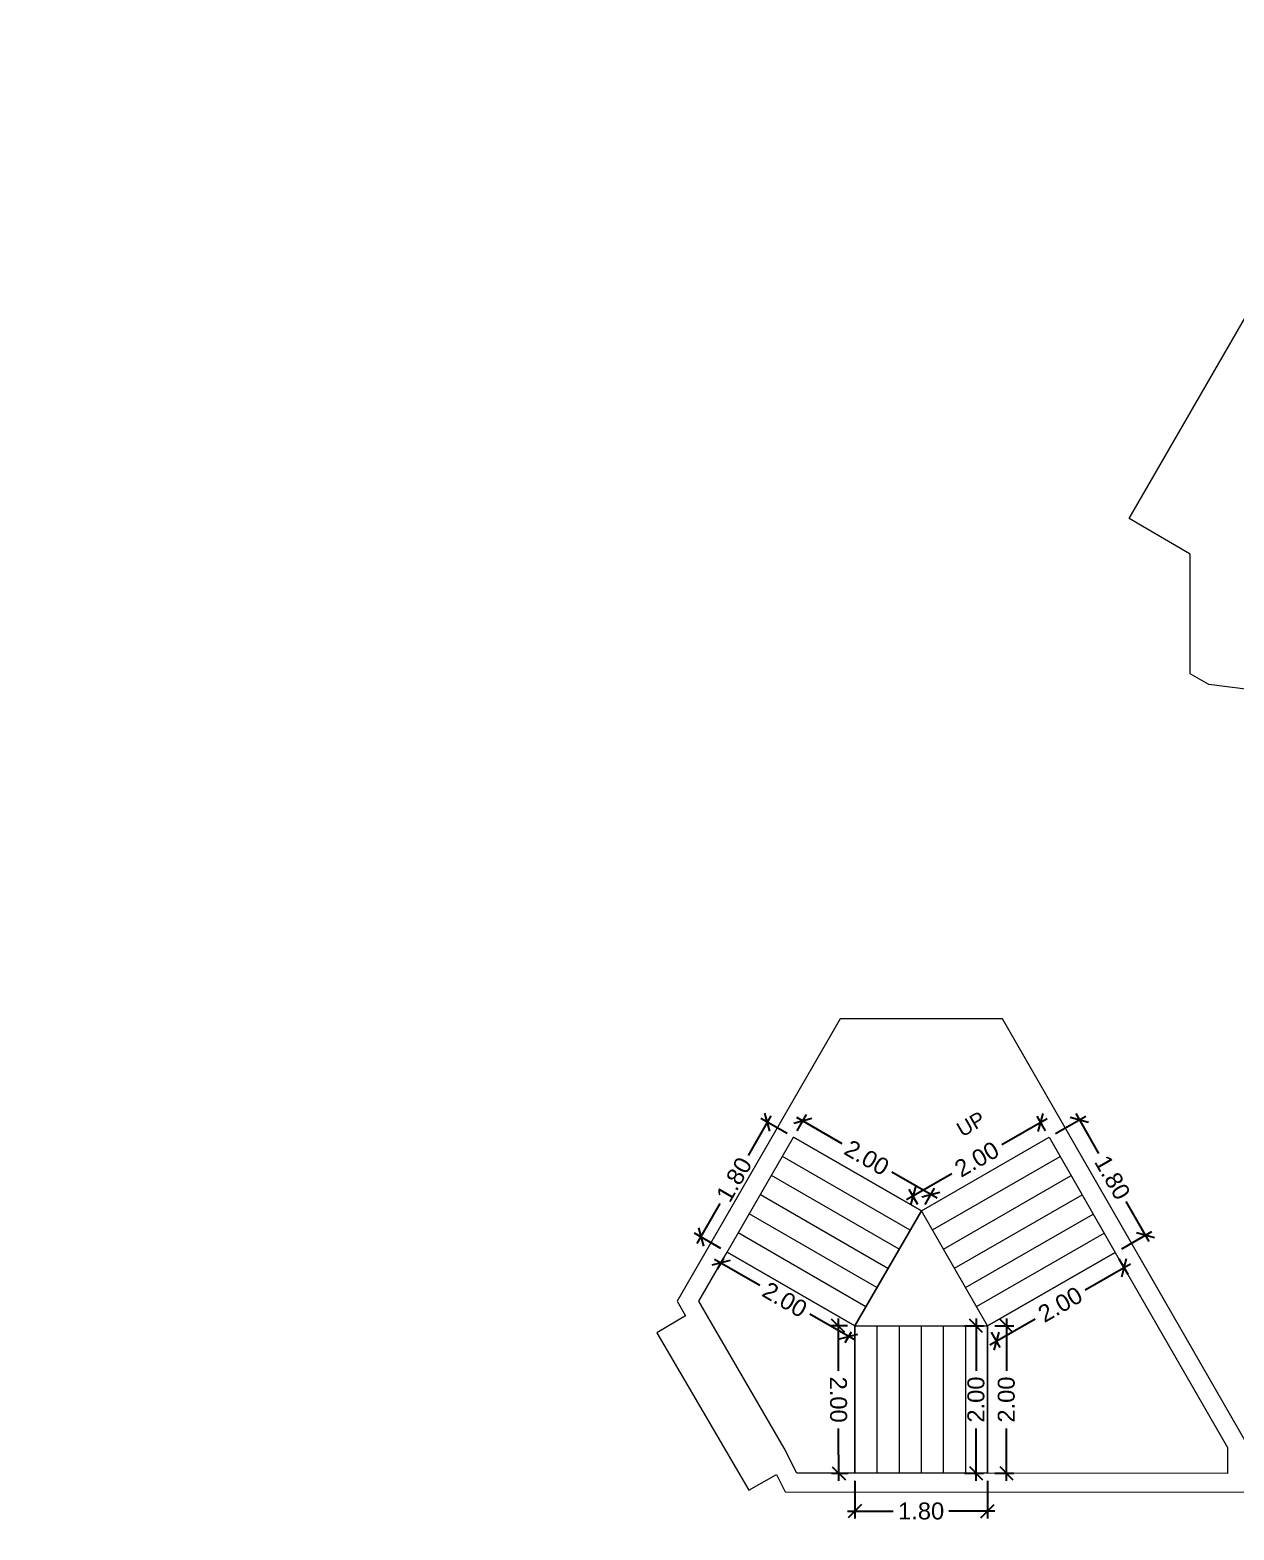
# Model space of a CAD drawing. Header units: metres. Extents: x 256329 to 886268, y -249371 to 355.
# Drawn here: x 285936.81 to 285953.15, y -1280.42 to -1260.07 of the extents above; entities that cross this region are included whole.
import ezdxf

# ---------------------------------------------------------------- set-up
doc = ezdxf.new("R2010")
doc.units = ezdxf.units.M
doc.header["$MEASUREMENT"] = 0
doc.header["$PDMODE"] = 35
doc.linetypes.add('CONTINOUS', pattern=[0])
doc.layers.get('0').update_dxf_attribs({"lineweight": 18})
doc.layers.get('Defpoints').update_dxf_attribs({"lineweight": 20})
doc.layers.add('A_TEXT', color=4, linetype='Continuous', lineweight=0, transparency=0.3)
for name, color, linetype, lineweight in [('BLK_2_FLR_0_STAIR_1', 7, 'Continuous', 0), ('BLK_2_FLR_0_STAIR_1_FLIGHT_1', 7, 'Continuous', 0), ('BLK_2_FLR_0_STAIR_1_FLIGHT_2', 7, 'Continuous', 0), ('BLK_2_FLR_0_STAIR_1_FLIGHT_3', 7, 'Continuous', 0), ('BLK_2_FLR_0_STAIR_1_LANDING_1', 7, 'Continuous', 0), ('BLK_2_FLR_0_STAIR_1_LANDING_2', 7, 'Continuous', 0), ('BLK_2_FLR_0_STAIR_2', 7, 'Continuous', 0)]:
    doc.layers.add(name, color=color, linetype=linetype, lineweight=lineweight)
doc.styles.add('Arial', font='arial.ttf')
doc.styles.get("Standard").update_dxf_attribs({"font": 'arial.ttf'})
doc.dimstyles.new('METRIC DIM', dxfattribs={"dimtxt": 0.23, "dimasz": 0.18, "dimexe": 0.1, "dimexo": 0.1, "dimgap": 0.09, "dimtad": 0, "dimzin": 0, "dimdsep": 46, "dimtxsty": 'Standard', "dimblk": 'OBLIQUE', "dimcen": 0, "dimdle": 0.1, "dimclrd": 147, "dimclre": 147, "dimclrt": 7, "dimadec": 0, "dimazin": 0, "dimtfac": 1, "dimtofl": 0, "dimtmove": 0, "dimatfit": 2, "dimfxl": 0.125, "dimtolj": 1, "dimtzin": 0, "dimarcsym": 0})

# ---------------------------------------------------------------- blocks, each defined once
blk = doc.blocks.new('_Oblique')
at = {"color": 0, "linetype": 'ByBlock', "lineweight": -2}
blk.add_line((-0.5, -0.5), (0.5, 0.5), dxfattribs=at)
blk = doc.blocks.new('*D1051')
at = {"layer": 'BLK_2_FLR_0_STAIR_1_FLIGHT_1', "color": 147, "lineweight": -2, "transparency": 16777216}
for p, q in [((285950.997238, -1274.767272), (285951.307384, -1275.307008)), ((285950.724642, -1275.039247), (285951.133765, -1274.804154)), ((285951.993693, -1276.501364), (285951.683546, -1275.961628)), ((285951.621452, -1276.59993), (285952.030575, -1276.364837))]:
    blk.add_line(p, q, dxfattribs=at)
at = {"layer": 'Defpoints', "color": 0, "linetype": 'CONTINOUS', "transparency": 16777216}
for p in [(285950.637937, -1275.08907, 0.042641), (285951.94387, -1276.41466), (285951.534747, -1276.649753, 0.042641)]:
    blk.add_point(p, dxfattribs=at)
at = {"layer": 'BLK_2_FLR_0_STAIR_1_FLIGHT_1', "color": 147, "linetype": 'CONTINOUS', "lineweight": -2, "transparency": 16777216, "xscale": 0.18, "yscale": 0.18, "zscale": 0.18}
for p, rotation in [((285951.047061, -1274.853976), 119.882813), ((285951.94387, -1276.41466), 299.882813)]:
    blk.add_blockref('_Oblique', p, dxfattribs=dict(at, rotation=rotation))
at = {"layer": 'BLK_2_FLR_0_STAIR_1_FLIGHT_1', "color": 7, "linetype": 'CONTINOUS', "transparency": 16777216, "insert": (285951.495465, -1275.634318), "char_height": 0.23, "attachment_point": 5, "rotation": 299.8828126}
blk.add_mtext('\\A1;1.80', dxfattribs=at)
blk = doc.blocks.new('*D1052')
at = {"layer": 'BLK_2_FLR_0_STAIR_1_FLIGHT_2', "color": 147, "lineweight": -2, "transparency": 16777216}
for p, q in [((285948.000618, -1279.746208), (285948.000434, -1280.258179)), ((285949.800618, -1279.746855), (285949.800434, -1280.258827)), ((285947.90047, -1280.158144), (285948.52297, -1280.158367)), ((285949.90047, -1280.158863), (285949.27797, -1280.158639))]:
    blk.add_line(p, q, dxfattribs=at)
at = {"layer": 'Defpoints', "color": 0, "linetype": 'CONTINOUS', "transparency": 16777216}
for p in [(285948.000654, -1279.646208, 0.042641), (285949.800654, -1279.646855, 0.042641), (285949.80047, -1280.158827)]:
    blk.add_point(p, dxfattribs=at)
at = {"layer": 'BLK_2_FLR_0_STAIR_1_FLIGHT_2', "color": 147, "linetype": 'CONTINOUS', "lineweight": -2, "transparency": 16777216, "xscale": 0.18, "yscale": 0.18, "zscale": 0.18}
for p, rotation in [((285948.00047, -1280.158179), 179.979403), ((285949.80047, -1280.158827), 359.979403)]:
    blk.add_blockref('_Oblique', p, dxfattribs=dict(at, rotation=rotation))
at = {"layer": 'BLK_2_FLR_0_STAIR_1_FLIGHT_2', "color": 7, "linetype": 'CONTINOUS', "transparency": 16777216, "insert": (285948.90047, -1280.158503), "char_height": 0.23, "attachment_point": 5, "rotation": 359.9794033}
blk.add_mtext('\\A1;1.80', dxfattribs=at)
blk = doc.blocks.new('*D1053')
at = {"layer": 'BLK_2_FLR_0_STAIR_1_FLIGHT_3', "color": 147, "lineweight": -2, "transparency": 16777216}
for p, q in [((285947.218531, -1275.001155), (285947.345669, -1274.780037)), ((285947.209132, -1274.816883), (285947.825058, -1275.171027)), ((285949.117674, -1275.914253), (285948.501748, -1275.560109)), ((285948.95369, -1275.998833), (285949.080828, -1275.777716))]:
    blk.add_line(p, q, dxfattribs=at)
at = {"layer": 'Defpoints', "color": 0, "linetype": 'CONTINOUS', "transparency": 16777216}
for p in [(285947.168686, -1275.087847, 0.042641), (285949.030982, -1275.864407), (285948.903845, -1276.085525, 0.042641)]:
    blk.add_point(p, dxfattribs=at)
at = {"layer": 'BLK_2_FLR_0_STAIR_1_FLIGHT_3', "color": 147, "linetype": 'CONTINOUS', "lineweight": -2, "transparency": 16777216, "xscale": 0.18, "yscale": 0.18, "zscale": 0.18}
for p, rotation in [((285947.295824, -1274.866729), 150.102044), ((285949.030982, -1275.864407), 330.102044)]:
    blk.add_blockref('_Oblique', p, dxfattribs=dict(at, rotation=rotation))
at = {"layer": 'BLK_2_FLR_0_STAIR_1_FLIGHT_3', "color": 7, "linetype": 'CONTINOUS', "transparency": 16777216, "insert": (285948.163403, -1275.365568), "char_height": 0.23, "attachment_point": 5, "rotation": 330.1020442}
blk.add_mtext('\\A1;2.00', dxfattribs=at)
blk = doc.blocks.new('*D1054')
at = {"layer": 'BLK_2_FLR_0_STAIR_1_FLIGHT_1', "color": 147, "lineweight": -2, "transparency": 16777216}
for p, q in [((285950.609303, -1274.838528), (285949.993949, -1275.192127)), ((285950.588114, -1275.002365), (285950.472776, -1274.801646)), ((285948.701802, -1275.934629), (285949.317156, -1275.58103)), ((285948.854022, -1275.99882), (285948.738683, -1275.798101))]:
    blk.add_line(p, q, dxfattribs=at)
at = {"layer": 'Defpoints', "color": 0, "linetype": 'CONTINOUS', "transparency": 16777216}
for p in [(285950.522599, -1274.888351), (285950.637937, -1275.08907, 0.042641), (285948.903845, -1276.085525, 0.042641)]:
    blk.add_point(p, dxfattribs=at)
at = {"layer": 'BLK_2_FLR_0_STAIR_1_FLIGHT_1', "color": 147, "linetype": 'CONTINOUS', "lineweight": -2, "transparency": 16777216, "xscale": 0.18, "yscale": 0.18, "zscale": 0.18}
for p, rotation in [((285950.522599, -1274.888351), 29.88281300000001), ((285948.788506, -1275.884806), 209.882813)]:
    blk.add_blockref('_Oblique', p, dxfattribs=dict(at, rotation=rotation))
at = {"layer": 'BLK_2_FLR_0_STAIR_1_FLIGHT_1', "color": 7, "linetype": 'CONTINOUS', "transparency": 16777216, "insert": (285949.655552, -1275.386578), "char_height": 0.23, "attachment_point": 5, "rotation": 29.8828126}
blk.add_mtext('\\A1;2.00', dxfattribs=at)
blk = doc.blocks.new('*D1055')
at = {"layer": 'BLK_2_FLR_0_STAIR_1_LANDING_2', "color": 147, "lineweight": -2, "transparency": 16777216}
for p, q in [((285947.772927, -1277.547227), (285947.776105, -1278.257042)), ((285947.900655, -1277.646656), (285947.673376, -1277.647673)), ((285947.782776, -1279.747424), (285947.779599, -1279.037608)), ((285947.909609, -1279.646855), (285947.68233, -1279.647872))]:
    blk.add_line(p, q, dxfattribs=at)
at = {"layer": 'Defpoints', "color": 0, "linetype": 'CONTINOUS', "transparency": 16777216}
for p in [(285948.000654, -1277.646208, 0.042641), (285947.782329, -1279.647425), (285948.009608, -1279.646407, 0.042641)]:
    blk.add_point(p, dxfattribs=at)
at = {"layer": 'BLK_2_FLR_0_STAIR_1_LANDING_2', "color": 147, "linetype": 'CONTINOUS', "lineweight": -2, "transparency": 16777216, "xscale": 0.18, "yscale": 0.18, "zscale": 0.18}
for p, rotation in [((285947.773375, -1277.647226), 90.256477), ((285947.782329, -1279.647425), 270.256477)]:
    blk.add_blockref('_Oblique', p, dxfattribs=dict(at, rotation=rotation))
at = {"layer": 'BLK_2_FLR_0_STAIR_1_LANDING_2', "color": 7, "linetype": 'CONTINOUS', "transparency": 16777216, "insert": (285947.777852, -1278.647325), "char_height": 0.23, "attachment_point": 5, "rotation": 270.2564771}
blk.add_mtext('\\A1;2.00', dxfattribs=at)
blk = doc.blocks.new('*D1056')
at = {"layer": 'BLK_2_FLR_0_STAIR_1_LANDING_2', "color": 147, "lineweight": -2, "transparency": 16777216}
for p, q in [((285946.098723, -1276.741821), (285946.713137, -1277.096398)), ((285946.218997, -1276.733475), (285946.135352, -1276.878416)), ((285948.003621, -1277.841133), (285947.389207, -1277.486556)), ((285947.950671, -1277.73282), (285947.867025, -1277.877762))]:
    blk.add_line(p, q, dxfattribs=at)
at = {"layer": 'Defpoints', "color": 0, "linetype": 'CONTINOUS', "transparency": 16777216}
for p in [(285946.185335, -1276.791804), (285946.268981, -1276.646863, 0.042641), (285948.000654, -1277.646208, 0.042641)]:
    blk.add_point(p, dxfattribs=at)
at = {"layer": 'BLK_2_FLR_0_STAIR_1_LANDING_2', "color": 147, "linetype": 'CONTINOUS', "lineweight": -2, "transparency": 16777216, "xscale": 0.18, "yscale": 0.18, "zscale": 0.18}
for p, rotation in [((285946.185335, -1276.791804), 150.01084), ((285947.917009, -1277.79115), 330.01084)]:
    blk.add_blockref('_Oblique', p, dxfattribs=dict(at, rotation=rotation))
at = {"layer": 'BLK_2_FLR_0_STAIR_1_LANDING_2', "color": 7, "linetype": 'CONTINOUS', "transparency": 16777216, "insert": (285947.051172, -1277.291477), "char_height": 0.23, "attachment_point": 5, "rotation": 330.0108404}
blk.add_mtext('\\A1;2.00', dxfattribs=at)
blk = doc.blocks.new('*D1057')
at = {"layer": 'BLK_2_FLR_0_STAIR_1_LANDING_1', "color": 147, "lineweight": -2, "transparency": 16777216}
for p, q in [((285951.741046, -1276.808056), (285951.125692, -1277.161655)), ((285951.58457, -1276.736457), (285951.704164, -1276.944583)), ((285949.833544, -1277.904157), (285950.448899, -1277.550558)), ((285949.850477, -1277.732913), (285949.970072, -1277.941039))]:
    blk.add_line(p, q, dxfattribs=at)
at = {"layer": 'Defpoints', "color": 0, "linetype": 'CONTINOUS', "transparency": 16777216}
for p in [(285951.534747, -1276.649753, 0.042641), (285951.654341, -1276.857879), (285949.800654, -1277.646208, 0.042641)]:
    blk.add_point(p, dxfattribs=at)
at = {"layer": 'BLK_2_FLR_0_STAIR_1_LANDING_1', "color": 147, "linetype": 'CONTINOUS', "lineweight": -2, "transparency": 16777216, "xscale": 0.18, "yscale": 0.18, "zscale": 0.18}
for p, rotation in [((285951.654341, -1276.857879), 29.88281300000001), ((285949.920249, -1277.854334), 209.882813)]:
    blk.add_blockref('_Oblique', p, dxfattribs=dict(at, rotation=rotation))
at = {"layer": 'BLK_2_FLR_0_STAIR_1_LANDING_1', "color": 7, "linetype": 'CONTINOUS', "transparency": 16777216, "insert": (285950.787295, -1277.356106), "char_height": 0.23, "attachment_point": 5, "rotation": 29.8828126}
blk.add_mtext('\\A1;2.00', dxfattribs=at)
blk = doc.blocks.new('*D1058')
at = {"layer": 'BLK_2_FLR_0_STAIR_1_LANDING_1', "color": 147, "lineweight": -2, "transparency": 16777216}
for p, q in [((285950.056305, -1277.546208), (285950.056305, -1278.255922)), ((285949.900654, -1277.646208), (285950.156305, -1277.646208)), ((285950.056305, -1279.746208), (285950.056305, -1279.036495)), ((285949.900654, -1279.646208), (285950.156305, -1279.646208))]:
    blk.add_line(p, q, dxfattribs=at)
at = {"layer": 'Defpoints', "color": 0, "linetype": 'CONTINOUS', "transparency": 16777216}
for p in [(285949.800654, -1277.646208, 0.042641), (285949.800654, -1279.646208, 0.042641), (285950.056305, -1279.646208)]:
    blk.add_point(p, dxfattribs=at)
at = {"layer": 'BLK_2_FLR_0_STAIR_1_LANDING_1', "color": 147, "linetype": 'CONTINOUS', "lineweight": -2, "transparency": 16777216, "xscale": 0.18, "yscale": 0.18, "zscale": 0.18}
for p, rotation in [((285950.056305, -1277.646208), 90), ((285950.056305, -1279.646208), 270)]:
    blk.add_blockref('_Oblique', p, dxfattribs=dict(at, rotation=rotation))
at = {"layer": 'BLK_2_FLR_0_STAIR_1_LANDING_1', "color": 7, "linetype": 'CONTINOUS', "transparency": 16777216, "insert": (285950.056305, -1278.646208), "char_height": 0.23, "attachment_point": 5, "rotation": 90}
blk.add_mtext('\\A1;2.00', dxfattribs=at)
blk = doc.blocks.new('*D1059')
at = {"layer": 'BLK_2_FLR_0_STAIR_1_FLIGHT_3', "color": 147, "lineweight": -2, "transparency": 16777216}
for p, q in [((285946.86274, -1274.795829), (285946.551592, -1275.334988)), ((285947.082074, -1275.037863), (285946.726145, -1274.832457)), ((285945.863068, -1276.528069), (285946.174216, -1275.988909)), ((285946.182369, -1276.596879), (285945.826439, -1276.391473))]:
    blk.add_line(p, q, dxfattribs=at)
at = {"layer": 'Defpoints', "color": 0, "linetype": 'CONTINOUS', "transparency": 16777216}
for p in [(285947.168686, -1275.087847, 0.042641), (285945.913051, -1276.441457), (285946.268981, -1276.646863, 0.042641)]:
    blk.add_point(p, dxfattribs=at)
at = {"layer": 'BLK_2_FLR_0_STAIR_1_FLIGHT_3', "color": 147, "linetype": 'CONTINOUS', "lineweight": -2, "transparency": 16777216, "xscale": 0.18, "yscale": 0.18, "zscale": 0.18}
for p, rotation in [((285946.812757, -1274.882441), 60.01084000000001), ((285945.913051, -1276.441457), 240.01084)]:
    blk.add_blockref('_Oblique', p, dxfattribs=dict(at, rotation=rotation))
at = {"layer": 'BLK_2_FLR_0_STAIR_1_FLIGHT_3', "color": 7, "linetype": 'CONTINOUS', "transparency": 16777216, "insert": (285946.362904, -1275.661949), "char_height": 0.23, "attachment_point": 5, "rotation": 60.0108404}
blk.add_mtext('\\A1;1.80', dxfattribs=at)
blk = doc.blocks.new('*D1070')
at = {"layer": 'BLK_2_FLR_0_STAIR_1_FLIGHT_2', "color": 147, "lineweight": -2, "transparency": 16777216}
for p, q in [((285949.644702, -1277.546208), (285949.644702, -1278.255922)), ((285949.489051, -1277.646208), (285949.744702, -1277.646208)), ((285949.644702, -1279.746208), (285949.644702, -1279.036495)), ((285949.489051, -1279.646208), (285949.744702, -1279.646208))]:
    blk.add_line(p, q, dxfattribs=at)
at = {"layer": 'Defpoints', "color": 0, "linetype": 'CONTINOUS', "transparency": 16777216}
for p in [(285949.389051, -1277.646208, 0.042641), (285949.389051, -1279.646208, 0.042641), (285949.644702, -1279.646208)]:
    blk.add_point(p, dxfattribs=at)
at = {"layer": 'BLK_2_FLR_0_STAIR_1_FLIGHT_2', "color": 147, "linetype": 'CONTINOUS', "lineweight": -2, "transparency": 16777216, "xscale": 0.18, "yscale": 0.18, "zscale": 0.18}
for p, rotation in [((285949.644702, -1277.646208), 90), ((285949.644702, -1279.646208), 270)]:
    blk.add_blockref('_Oblique', p, dxfattribs=dict(at, rotation=rotation))
at = {"layer": 'BLK_2_FLR_0_STAIR_1_FLIGHT_2', "color": 7, "linetype": 'CONTINOUS', "transparency": 16777216, "insert": (285949.644702, -1278.646208), "char_height": 0.23, "attachment_point": 5, "rotation": 90}
blk.add_mtext('\\A1;2.00', dxfattribs=at)

msp = doc.modelspace()

# ---------------------------------------------------------------- linework, layer by layer
at = {"color": 5, "linetype": 'CONTINOUS'}
for p, q in [((285949.800654, -1277.646208), (285948.903845, -1276.085525)), ((285948.000654, -1277.646208), (285949.800654, -1277.646208))]:
    msp.add_line(p, q, dxfattribs=at)
msp.add_lwpolyline([(285948.000654, -1277.646208), (285948.903845, -1276.085525)], dxfattribs=at)
at = {"layer": 'BLK_2_FLR_0_STAIR_1', "color": 7, "linetype": 'CONTINOUS'}
msp.add_lwpolyline([(285950.006186, -1273.481217), (285947.803393, -1273.481217), (285945.59183, -1277.31343), (285945.704962, -1277.50923), (285945.316437, -1277.738991), (285946.562128, -1279.877172), (285946.938002, -1279.660781), (285947.057735, -1279.899488), (285953.309478, -1279.901052), (285953.309646, -1279.2301)], close=True, dxfattribs=at)
at = {"layer": 'BLK_2_FLR_0_STAIR_1_FLIGHT_1', "color": 3, "linetype": 'CONTINOUS'}
for p, q in [((285948.903845, -1276.085525), (285950.637937, -1275.08907)), ((285949.053313, -1276.345639), (285950.787405, -1275.349183)), ((285949.202781, -1276.605753), (285950.936874, -1275.609297)), ((285949.35225, -1276.865866), (285951.086342, -1275.869411)), ((285949.501718, -1277.12598), (285951.23581, -1276.129525)), ((285949.651186, -1277.386094), (285951.385279, -1276.389639)), ((285949.800654, -1277.646208), (285951.534747, -1276.649753))]:
    msp.add_line(p, q, dxfattribs=at)
at = {"layer": 'BLK_2_FLR_0_STAIR_1_FLIGHT_1', "color": 7, "linetype": 'CONTINOUS'}
msp.add_lwpolyline([(285950.637937, -1275.08907), (285951.534747, -1276.649753), (285949.800654, -1277.646208), (285948.903845, -1276.085525), (285950.637937, -1275.08907)], dxfattribs=at)
at = {"layer": 'BLK_2_FLR_0_STAIR_1_FLIGHT_2', "color": 3, "linetype": 'CONTINOUS'}
for p, q in [((285948.000654, -1277.646208), (285948.000654, -1279.646208)), ((285948.300654, -1277.646208), (285948.300654, -1279.646208)), ((285948.600654, -1277.646208), (285948.600654, -1279.646208)), ((285948.900654, -1277.646208), (285948.900654, -1279.646208)), ((285949.200654, -1277.646208), (285949.200654, -1279.646208)), ((285949.500654, -1277.646208), (285949.500654, -1279.646208)), ((285949.800654, -1277.646208), (285949.800654, -1279.646208))]:
    msp.add_line(p, q, dxfattribs=at)
at = {"layer": 'BLK_2_FLR_0_STAIR_1_FLIGHT_2', "color": 7, "linetype": 'CONTINOUS'}
msp.add_lwpolyline([(285948.000654, -1277.646208), (285949.800654, -1277.646208), (285949.800654, -1279.646208), (285948.000654, -1279.646208)], close=True, dxfattribs=at)
at = {"layer": 'BLK_2_FLR_0_STAIR_1_FLIGHT_3', "color": 3, "linetype": 'CONTINOUS'}
for p, q in [((285948.903845, -1276.085525), (285947.168686, -1275.087847)), ((285948.750409, -1276.347028), (285947.018735, -1275.347683)), ((285948.600458, -1276.606864), (285946.868784, -1275.607519)), ((285948.450507, -1276.8667), (285946.718833, -1275.867355)), ((285948.300556, -1277.126536), (285946.568882, -1276.127191)), ((285948.150605, -1277.386372), (285946.418932, -1276.387027)), ((285948.000654, -1277.646208), (285946.268981, -1276.646863))]:
    msp.add_line(p, q, dxfattribs=at)
at = {"layer": 'BLK_2_FLR_0_STAIR_1_FLIGHT_3', "ltscale": 0.05}
msp.add_lwpolyline([(285948.903845, -1276.085525), (285948.000654, -1277.646208), (285946.268981, -1276.646863), (285947.168686, -1275.087847), (285948.903845, -1276.085525)], dxfattribs=at)
at = {"layer": 'BLK_2_FLR_0_STAIR_1_LANDING_1', "color": 7, "linetype": 'CONTINOUS'}
msp.add_lwpolyline([(285949.800654, -1277.646208), (285951.534747, -1276.649753), (285953.05631, -1279.29767), (285953.056222, -1279.64767), (285949.800654, -1279.646208), (285949.800654, -1277.646208)], dxfattribs=at)
at = {"layer": 'BLK_2_FLR_0_STAIR_1_LANDING_2', "color": 7, "linetype": 'CONTINOUS'}
msp.add_lwpolyline([(285948.000654, -1277.646208), (285948.000654, -1279.646208), (285947.214092, -1279.646208), (285947.044138, -1279.30738), (285947.044138, -1279.30738), (285946.049756, -1277.599628), (285946.049756, -1277.599628), (285945.88435, -1277.313354), (285946.268981, -1276.646863), (285947.999441, -1277.648305)], dxfattribs=at)
at = {"layer": 'BLK_2_FLR_0_STAIR_2', "color": 7, "linetype": 'CONTINOUS'}
msp.add_lwpolyline([(285955.173196, -1260.721741), (285958.163891, -1260.722476), (285958.624568, -1261.512632), (285959.521637, -1263.073767), (285961.472447, -1266.451654), (285954.480045, -1266.448628), (285954.479375, -1269.125219), (285954.190083, -1269.125147), (285952.8049, -1268.947582), (285952.551568, -1268.801371), (285952.55188, -1267.17843), (285951.720915, -1266.698219)], close=True, dxfattribs=at)

# ---------------------------------------------------------------- texts
at = {"layer": 'A_TEXT', "lineweight": 0, "insert": (285950.506793, -1274.489597), "char_height": 0.2, "width": 2.485498, "attachment_point": 9, "rotation": 30.0054902, "style": 'Arial'}
msp.add_mtext('\\pxi2.2673,qc;UP', dxfattribs=at)

# ---------------------------------------------------------------- dimensions: what is measured, and where the dimension line sits
at = {"layer": 'BLK_2_FLR_0_STAIR_1_FLIGHT_1', "color": 2, "linetype": 'CONTINOUS'}
dim = msp.add_aligned_dim(p1=(285948.903845, -1276.085525), p2=(285950.637937, -1275.08907), distance=0.231497, dimstyle='METRIC DIM', override={"dimfxl": 0.18}, dxfattribs=at)
dim.commit()
dim.dimension.update_dxf_attribs({"geometry": '*D1054', "text_midpoint": (285949.655552, -1275.386578, -0.042641)})
at = {"layer": 'BLK_2_FLR_0_STAIR_1_FLIGHT_1', "color": 1, "linetype": 'CONTINOUS'}
dim = msp.add_aligned_dim(p1=(285950.637937, -1275.08907), p2=(285951.534747, -1276.649753), distance=0.471858, dimstyle='METRIC DIM', override={"dimfxl": 0.18}, dxfattribs=at)
dim.commit()
dim.dimension.update_dxf_attribs({"geometry": '*D1051', "text_midpoint": (285951.495465, -1275.634318, -0.042641)})
at = {"layer": 'BLK_2_FLR_0_STAIR_1_FLIGHT_2', "color": 2, "linetype": 'CONTINOUS'}
dim = msp.add_aligned_dim(p1=(285949.389051, -1277.646208), p2=(285949.389051, -1279.646208), distance=0.255651, dimstyle='METRIC DIM', override={"dimfxl": 0.18}, dxfattribs=at)
dim.commit()
dim.dimension.update_dxf_attribs({"geometry": '*D1070', "text_midpoint": (285949.644702, -1278.646208, -0.042641)})
at = {"layer": 'BLK_2_FLR_0_STAIR_1_FLIGHT_2', "color": 1, "linetype": 'CONTINOUS'}
dim = msp.add_aligned_dim(p1=(285948.000654, -1279.646208), p2=(285949.800654, -1279.646855), distance=-0.511972, dimstyle='METRIC DIM', override={"dimfxl": 0.18}, dxfattribs=at)
dim.commit()
dim.dimension.update_dxf_attribs({"geometry": '*D1052', "text_midpoint": (285948.90047, -1280.158503, -0.042641)})
at = {"layer": 'BLK_2_FLR_0_STAIR_1_FLIGHT_3', "color": 1, "linetype": 'CONTINOUS'}
dim = msp.add_aligned_dim(p1=(285947.168686, -1275.087847), p2=(285946.268981, -1276.646863), distance=-0.410947, dimstyle='METRIC DIM', override={"dimfxl": 0.18}, dxfattribs=at)
dim.commit()
dim.dimension.update_dxf_attribs({"geometry": '*D1059', "text_midpoint": (285946.362904, -1275.661949, -0.042641)})
at = {"layer": 'BLK_2_FLR_0_STAIR_1_FLIGHT_3', "color": 2, "linetype": 'CONTINOUS'}
dim = msp.add_aligned_dim(p1=(285947.168686, -1275.087847), p2=(285948.903845, -1276.085525), distance=0.255063, dimstyle='METRIC DIM', override={"dimfxl": 0.18}, dxfattribs=at)
dim.commit()
dim.dimension.update_dxf_attribs({"geometry": '*D1053', "text_midpoint": (285948.163403, -1275.365568, -0.042641)})
at = {"layer": 'BLK_2_FLR_0_STAIR_1_LANDING_1', "color": 1, "linetype": 'CONTINOUS'}
dim = msp.add_aligned_dim(p1=(285949.800654, -1277.646208), p2=(285951.534747, -1276.649753), distance=-0.24004, dimstyle='METRIC DIM', override={"dimfxl": 0.18}, dxfattribs=at)
dim.commit()
dim.dimension.update_dxf_attribs({"geometry": '*D1057', "text_midpoint": (285950.787295, -1277.356106, -0.042641)})
at = {"layer": 'BLK_2_FLR_0_STAIR_1_LANDING_1', "color": 2, "linetype": 'CONTINOUS'}
dim = msp.add_aligned_dim(p1=(285949.800654, -1277.646208), p2=(285949.800654, -1279.646208), distance=0.255651, dimstyle='METRIC DIM', override={"dimfxl": 0.18}, dxfattribs=at)
dim.commit()
dim.dimension.update_dxf_attribs({"geometry": '*D1058', "text_midpoint": (285950.056305, -1278.646208, -0.042641)})
at = {"layer": 'BLK_2_FLR_0_STAIR_1_LANDING_2', "color": 1, "linetype": 'CONTINOUS'}
dim = msp.add_aligned_dim(p1=(285948.000654, -1277.646208), p2=(285946.268981, -1276.646863), distance=0.167346, dimstyle='METRIC DIM', override={"dimfxl": 0.18}, dxfattribs=at)
dim.commit()
dim.dimension.update_dxf_attribs({"geometry": '*D1056', "text_midpoint": (285947.051172, -1277.291477, -0.042641)})
at = {"layer": 'BLK_2_FLR_0_STAIR_1_LANDING_2', "color": 2, "linetype": 'CONTINOUS'}
dim = msp.add_aligned_dim(p1=(285948.000654, -1277.646208), p2=(285948.009608, -1279.646407), distance=-0.227281, dimstyle='METRIC DIM', override={"dimfxl": 0.18}, dxfattribs=at)
dim.commit()
dim.dimension.update_dxf_attribs({"geometry": '*D1055', "text_midpoint": (285947.777852, -1278.647325, -0.042641)})

doc.saveas('drawing.dxf')
